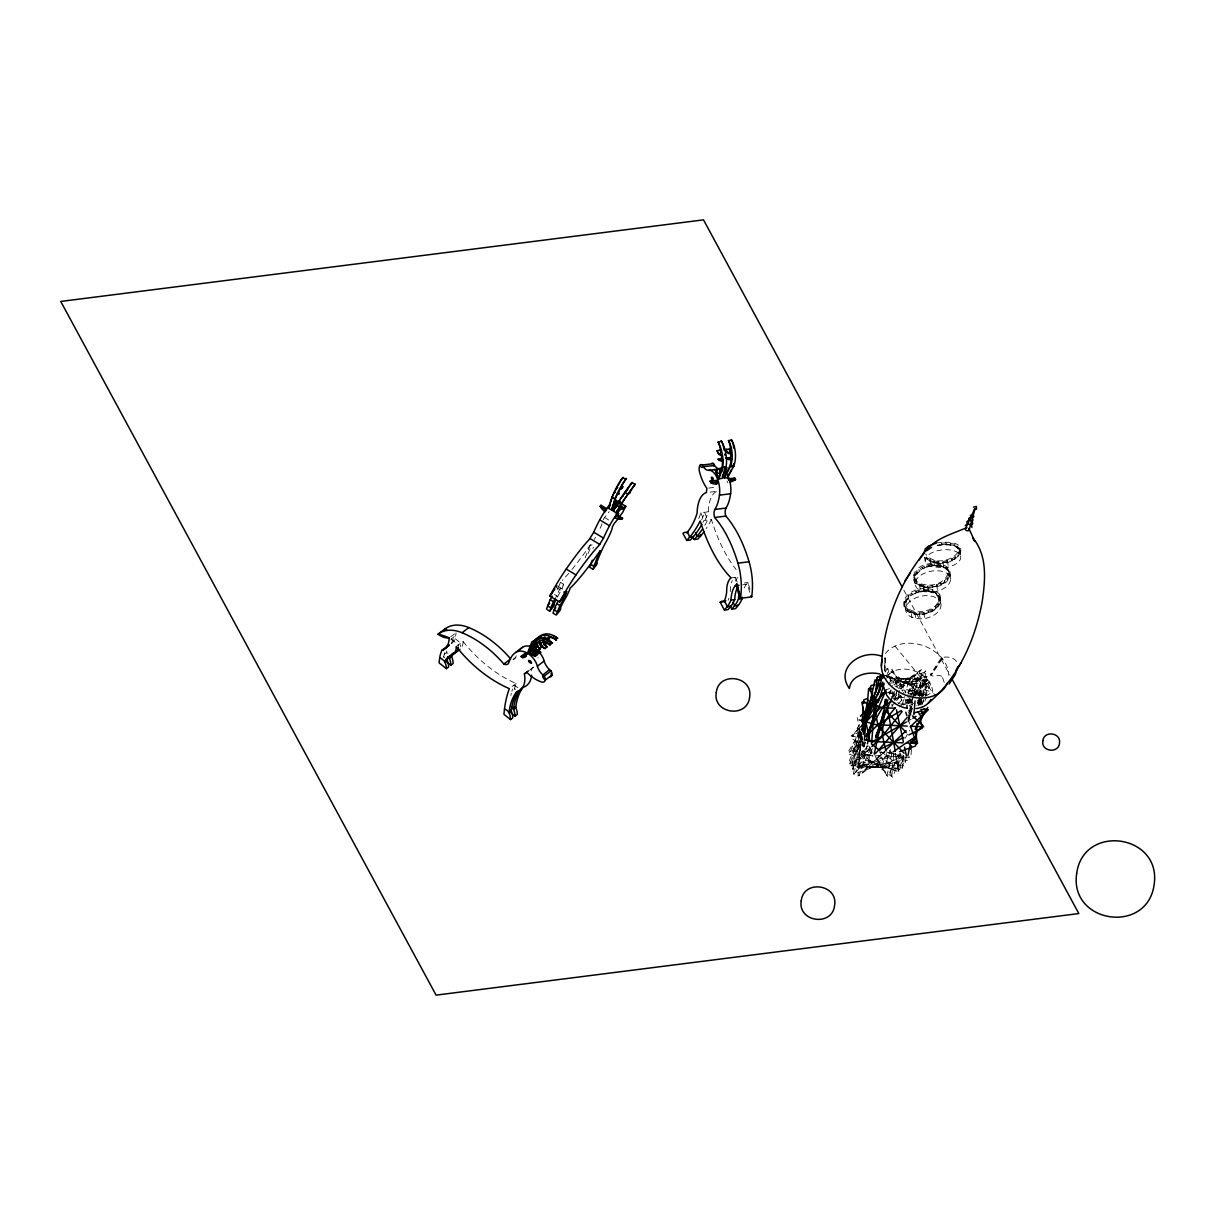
<?xml version="1.0" encoding="UTF-8"?>
<svg xmlns="http://www.w3.org/2000/svg" width="1215" height="1215" viewBox="0 0 1215 1215"><rect width="100%" height="100%" fill="white"/><g stroke="black" fill="none" stroke-linecap="round" stroke-linejoin="round"><path stroke-width="0.75" stroke-dasharray="5 3.75" d="M896.852 686.065L896.867 683.012C906.496 679.063 919.603 684.713 921.79 695.253L918.16 695.572M892.63 692.763L892.6 696.301L896.442 692.687M890.625 693.628L890.686 690.363L891.704 695.253M884.55 670.574L884.9 657.816L884.809 670.65M885.082 671.713L885.477 657.133M894.103 696.256L894.392 690.682M904.522 604.432C905.737 586.45 941.701 583.109 940.957 604.128A17.891 11.3 -11.6 0 1 924.904 618.465L920.302 618.906L912.009 617.402L910.779 611.434L905.524 607.227L904.522 604.432L905.752 610.401M904.735 601.425C902.897 612.071 915.821 615.853 924.205 613.605A17.891 11.3 -11.6 0 0 936.188 608.107M938.724 602.093L938.906 599.253M938.724 595.365L939.787 602.443L939.727 598.16M861.131 733.085L858.382 766.361L894.119 753.619M861.192 737.247L857.987 776.066L891.552 753.027M864.214 742.168L863.136 755.107L903.474 756.899M886.98 677.454L887.74 668.204L890.489 680.689M893.678 753.528L891.688 777.554L886.191 752.601M903.489 755.365L902.426 768.32L881.361 751.751M911.417 749.822L910.81 757.218L905.312 756.975M915.837 696.21L916.292 690.667L901.621 690.014M918.555 704.822L921.441 669.693L897.034 686.46M918.904 705.292L921.046 679.398L897.824 687.69M899.814 688.237L900.437 681.934M896.67 690.682L896.032 696.848L901.196 695.952M451.403 643.677A20.245 13.851 52.8 0 0 455.716 635.582L456.065 632.787M443.748 657.133L444.493 652.759M898.477 696.119L899.282 691.381M958.65 553.569L959.03 551.306M959.121 547.904L959.698 554.01L959.926 550.167C957.101 542.133 946.09 542.467 939.089 543.53L939.271 544.988M915.138 583.823C907.089 562.499 952.636 555.498 950.51 579.115M914.485 574.741C911.812 584.871 924.494 588.956 932.497 586.845A17.891 10.419 -10.5 0 0 944.905 582.106M948.019 576.563L948.505 573.936M948.642 570.2L949.082 576.988L949.34 572.842M446.33 653.184L446.756 651.043M904.416 681.706L902.35 691.214M860.843 732.827L852.93 769.292L908.304 760.332L909.093 756.687M861.602 735.865L853.295 774.137L906.223 756.064M862.711 736.412L856.788 763.749L904.446 765.86L906.025 758.57M867.039 745.615L864.26 758.373L896.974 771.236L900.528 754.834M890.063 681.083L892.433 670.133L905.205 691.775M891.749 753.756L886.996 775.626L874.238 753.983M902.426 704.548L904.006 697.243M908.045 720.191L913.194 696.499M913.589 694.676L915.168 687.386L884.095 675.176M917.902 703.895L919.482 696.59M919.876 694.767L922.656 682.01L891.476 680.643M919.011 704.442L920.59 697.152M921 695.329L926.134 671.637L888.575 684.455M920.56 703.819L922.155 696.529M922.55 694.707L926.498 676.482L891.43 682.162M908.501 682.344L905.008 693.279M860.068 732.524L849.725 764.994L901.56 769.141L905.008 758.327M861.344 733.632L851.578 764.281L899.707 769.854L903.732 757.218M860.995 737.156L851.806 766.012L899.48 768.123L903.489 755.502M865.566 741.94L857.532 767.197L893.754 766.938L898.356 752.51M872.324 748.516L866.006 768.351L885.279 765.784L890.458 749.549M889.547 694.418L892.418 685.397M892.995 683.589L894.149 679.99L913.437 677.408L907.119 697.243M904.811 704.457L906.542 699.05M908.121 721.862L912.708 707.434M916.733 694.798L921.912 678.577L885.674 678.821M919.573 705.004L927.622 679.747L889.122 678.046M920.378 704.928L927.85 681.478L887.132 676.77M922.246 704.214L924.539 697M925.116 695.208L929.703 680.78L888.97 677.514M894.483 699.354L895.561 696.423M910.885 708.527L912.511 704.153A9.325 7.093 20.3 0 1 909.731 706.796M907.939 694.373L912.435 683.817M859.537 729.957L849.255 754.135L896.366 771.069L902.988 755.517M859.719 732.478L853.112 748.015L892.509 777.19L902.077 754.743M885.446 672.032L886.92 668.584L926.331 697.744L924.858 701.207M861.465 732.189L848.981 761.547L896.64 763.658L900.315 755.016M864.093 741.484L852.338 769.11L893.283 756.095L894.756 752.632M870.578 748.06L858.808 775.702L886.813 749.518M906.648 702.878L908.121 699.43M908.866 697.699L920.621 670.072L897.703 691.502M907.985 721.543L910.931 714.648M919.011 695.648L927.091 676.649L896.381 686.414M921.638 704.943L930.447 684.212L891.947 682.511M904.993 602.701L908.85 596.869L912.511 594.272M910.779 611.434C920.894 615.048 935.14 611.783 939.529 601.167M919.588 614.046C926.574 614.289 937.114 610.386 940.061 602.275A17.891 11.3 -11.6 0 0 934.001 592.267C926.893 589.609 918.798 590.794 912.252 594.439L911.994 593.163M911.28 694.54L915.958 686.019M603.232 519.838L604.493 517.484A30.739 3.934 -59 0 0 609.201 511.637M859.552 724.565L851.578 738.386L871.064 751.113M887.193 677.514L891.962 669.404L905.95 692.155M860.159 731.567L848.723 751.037L872.552 752.085L849.482 763.855L862.832 741.135M869.97 747.286L853.765 774.881L871.383 753.513M906.603 703.348L909.458 698.473M910.415 696.848L925.663 670.893L908.045 692.246M908.015 719.234L910.87 714.374M917.553 703.014L919.451 699.764M920.408 698.139L929.946 681.919L908.531 692.839M904.962 738.538L909.731 730.428M900.194 754.439L893.526 765.799L877.048 755.031M900.816 753.649L887.466 776.37L874.42 755.123M914.728 576.092L919.148 570.777L923.005 568.438M913.969 577.535C919.178 591.325 942.688 586.966 948.824 575.637M932.497 586.845C938.01 586.374 946.348 583.033 949.325 576.791A17.891 10.419 -10.5 0 0 944.404 567.268C937.433 564.504 929.429 565.431 922.762 568.62L922.504 567.268M906.937 703.485L910.05 698.731M907.97 703.591L914.196 694.054L907.97 703.834M909.002 703.682L911.083 700.508M912.116 698.914L915.229 694.145L913.179 694.205M944.161 682.298L942.217 676.588L942.901 677.423C939.605 672.973 932.999 678.35 930.28 674.644L941.321 657.74C947.138 656.13 955.37 656.981 957.45 663.663M942.111 658.454L930.903 675.403L941.898 658.56M937.251 545.14L946.455 544.138L954.625 545.581A17.891 9.021 -6.8 0 1 959.972 553.767C952.621 563.881 934.684 566.22 925.344 557.791L925.177 556.333C934.396 564.686 952.211 562.499 959.531 552.552M915.108 693.947L918.798 688.784M915.26 571.323C904.643 590.11 940.562 592.237 948.171 579.601C958.559 561.436 924.296 558.657 916.231 570.427M560.373 582.258L563.639 584.218L559.492 589.381A19.956 2.551 -59 0 1 556.06 596.96M867.92 745.797L851.624 766.027L870.472 747.893M909.184 702.862L913.832 697.076M915.001 695.633L927.804 679.732L912.997 693.993M898.66 703.652L904.522 696.529M912.404 708.193L908.805 712.491L910.81 711.231M744.263 587.908A22.295 10.829 82.8 0 1 746.45 584.294L747.954 582.517A71.943 34.946 82.8 0 1 750.263 590.779M917.765 695.405L920.788 691.943M862.468 739.419L852.717 750.506L873.114 756.262M891.704 706.143L895.364 701.981M896.579 700.599L903.884 692.277M908.44 716.06L910.87 713.281M918.191 704.973L921.836 700.812M888.727 683.422L894.103 678.243L897.171 687.189M859.157 728.301L851.077 736.077L860.25 736.487M862.863 739.252L849.406 752.207L865.353 742.79M899.54 706.933L907.62 699.172M908.486 714.298L911.174 711.701M917.902 705.232L923.294 700.037M900.133 753.27L885.325 767.516L879.812 751.432M859.613 728.058L856.879 730.655L864.943 769.794L884.14 751.569M892.539 696.803L899.404 690.302M900.771 688.996L914.485 675.98L918.525 695.542M941.382 543.12L941.822 544.335M946.455 544.138L941.549 544.578M950.813 544.563L946.181 544.381L946.014 542.923M934.107 562.332L943.372 562.317A17.891 9.021 -6.8 0 0 955.719 558.308M954.625 545.581L950.54 544.806L950.373 543.348M917.538 702.057L921.714 698.534M909.412 709.089L911.964 706.963L908 707.191M926.741 565.658L927.227 566.813M926.984 567.01L931.799 565.856M936.385 565.598C919.846 563.897 904.157 583.868 927.455 584.871C944.845 587.134 958.255 566.372 935.96 566.053M940.683 566.084L936.142 565.795L935.899 564.443M944.404 567.268L940.44 566.266L940.197 564.914M923.37 586.799L927.668 587.285M450.628 636.903L454.699 633.82M451.023 640.153A20.245 13.851 52.8 0 0 451.19 639.029L455.716 635.582M456.248 646.547L463.036 641.383A108.029 73.887 52.8 0 0 516.102 683.498A140.773 96.274 52.8 0 0 514.158 689.543M513.003 659.32L515.722 657.254A32.608 22.295 52.8 0 1 516.785 654.202M529.543 670.255L533.613 667.172A31.195 21.338 52.8 0 0 535.861 669.328M516.102 683.498L511.576 686.931L515.57 689.345M917.933 703.546L920.59 701.526L916.672 705.338M887.876 692.747L890.929 690.652M533.613 667.172L531.137 668.797A24.725 16.919 52.8 0 1 531.654 673.14M916.08 591.28L916.611 592.404M921.107 591.204L916.338 592.571M925.708 590.779L920.849 591.371L920.575 590.095M930.113 591.143L925.45 590.946L925.192 589.655M934.001 592.267L929.855 591.31L929.597 590.019M914.925 613.848L908.182 610.72M893.921 684.865L896.867 683.012M909.306 705.809L915.685 702.042M926.832 695.451L930.022 693.568M860.174 731.248L852.11 735.941L862.316 738.811M907.97 721.072L911.189 719.204M895.349 699.551L901.94 696.195M894.058 699.126L900.771 695.785M907.468 692.444L914.166 689.087L915.639 696.21M871.96 753.33L865.262 756.672L857.198 717.533M886.145 689.68L889.562 688.586M942.734 659.213L941.321 657.74M933.181 591.963L937.737 591.006A17.891 10.419 -10.5 0 0 950.312 577.778A17.891 10.419 -10.5 0 0 932.467 570.974L927.911 571.946A17.891 10.419 -10.5 0 0 920.56 590.566L924.281 591.735L933.181 591.963L932.011 585.691M936.522 542.938C985.547 536.392 949.371 579.175 924.175 557.488M937.16 545.535C984.089 540.007 940.835 575.348 925.678 553.934M943.721 567.861L948.292 567.056A17.891 9.021 -6.8 0 0 960.473 555.756A17.891 9.021 -6.8 0 0 942.187 549.879L937.6 550.684A17.891 9.021 -6.8 0 0 930.918 566.615L943.721 567.861L942.916 561.117M708.74 488.081L716.182 487.124M710.046 492.136L717.488 491.194A27.246 13.228 82.8 0 0 708.254 511.819A76.955 37.376 82.8 0 1 703.774 522.693M698.746 518.486A76.955 37.376 82.8 0 0 700.812 512.76L708.254 511.819M702.969 522.404A155.049 75.315 82.8 0 0 703.986 520.491L711.413 519.549A118.994 57.804 82.8 0 0 736.123 569.531M731.05 577.869L738.492 576.928M744.248 582.987L747.954 582.517A19.045 9.249 82.8 0 0 750.095 593.421M742.73 584.764L746.45 584.294M888.545 692.869L895.88 693.188M908.714 693.75L927.045 694.57M900.345 703.971L905.843 704.214M879.888 752.419L890.884 752.905M934.381 562.089L927.592 559.523M906.329 689.513L926.711 695.269M887.907 692.337L893.01 693.78L893.784 697.334M886.418 751.994L906.815 757.75M923.613 586.617L917.006 583.64M883.062 674.705L930.189 691.624M959.303 549.347L954.352 545.824L954.185 544.381M939.924 594.94C930.493 581.469 897.946 590.581 904.613 608.381C914.151 621.579 946.455 612.436 939.742 594.743M938.998 596.641L933.485 591.158M604.493 517.484L608.685 520.005M571.992 569.425A106.464 13.638 -59 0 0 590.399 544.791L593.664 546.75A138.723 17.769 -59 0 0 592.92 548.497M558.262 586.496L563.851 589.852M556.242 587.422L562.758 591.341M554.465 594.454L557.715 596.413A22.918 2.931 -59 0 0 557.336 597.127M517.833 687.629L513.839 685.214A140.773 96.274 52.8 0 0 511.895 691.259M948.9 571.551L943.918 566.099M894.893 685.837L900.892 689.756M917.355 700.523L923.354 704.442M898.082 694.023L907.909 701.754M451.19 639.029L458.511 644.831A15.658 10.707 52.8 0 1 458.511 646.061M891.278 696.484L899.222 703.774M908.486 712.279L911.144 714.709M889.471 750.506L893.45 754.151M909.078 698.898L912.389 702.953M895.015 646.061L935.125 695.193M909.671 698.23L912.465 702.786M857.638 727.815L861.374 733.89M868.831 746.025L871.626 750.566M903.808 590.065L949.811 675.1M726.98 481.079L727.831 482.659M737.323 582.106L734.771 577.398A17.238 8.368 82.8 0 0 733.45 578.689M700.812 512.76L703.986 520.491M900.224 696.119L903.292 705.065M908.197 719.356L910.035 724.717M891.764 704.108L892.448 706.386M892.858 691.381L894.817 700.311M936.598 592.981L936.856 594.256M938.147 604.174L938.405 605.465M935.672 606.999L935.93 608.275M932.27 609.429L932.528 610.705M928.184 611.297L928.442 612.588M923.673 612.497L924.904 618.465M918.327 590.687L918.601 591.963M919.072 612.922L920.302 618.906M914.667 612.557L915.897 618.541M908.592 595.593L908.85 596.869M906.117 598.403L906.375 599.694M907.666 609.611L907.924 610.887M905.524 607.227L905.798 608.502M918.889 697.319L920.347 704.442M909.883 706.143L911.341 713.266M894.984 753.497L898.644 771.282L895.592 753.27M946.804 567.906L947.047 569.258M947.153 578.401L947.396 579.752M944.404 580.952L944.663 582.289M940.805 583.109L941.048 584.445M936.568 584.719L937.737 591.006M931.313 564.686L931.556 566.038M929.019 565.172L929.278 566.524M927.425 585.934L928.579 592.221M923.111 585.448L924.281 591.735M918.904 569.425L919.148 570.777M919.406 584.278L920.56 590.566M916.171 571.976L916.414 573.328M916.52 582.471L916.763 583.823M914.667 580.178L914.91 581.529M959.926 550.167L960.731 556.91M957.162 545.93L957.329 547.373M957.936 554.921L958.103 556.364M955.263 557.093L955.446 558.551M951.71 558.93L951.877 560.373M947.503 560.297L948.292 567.056M938.299 561.315L939.089 568.058M933.925 560.89L934.73 567.633M930.128 559.872L930.918 566.615M927.136 558.308L927.318 559.766M924.752 557.29L925.177 560.829M885.416 653.564A34.552 26.29 20.3 0 1 923.127 645.59A34.552 26.29 20.3 0 1 948.733 675.221M940.957 604.128A17.891 11.3 -11.6 0 0 921.805 596.064L917.31 597.264A17.891 11.3 -11.6 0 0 912.009 617.402M888.332 674.796A25.105 19.091 20.3 0 1 915.639 671.409A25.105 19.091 20.3 0 1 932.725 692.444M908.106 711.17A9.325 7.093 20.3 0 0 909.503 701.131L907.787 699.567A9.325 7.093 20.3 0 0 895.091 699.308M895.045 700.098A9.325 7.093 20.3 0 1 896.7 694.919M602.033 523.665A24.376 3.113 -59 0 1 598.676 531.411M595.532 537.379A24.376 3.113 -59 0 1 594.348 539.46M585.174 557.776A138.723 17.769 -59 0 1 590.399 544.791M568.772 573.267A106.464 13.638 -59 0 1 562.287 580.39M563.639 584.218A15.431 1.974 -59 0 1 557.715 596.413M588.212 553.311A68.86 8.824 -59 0 1 591.994 544.472M560.206 582.866A15.431 1.974 -59 0 1 558.839 586.253M558.338 587.301A15.431 1.974 -59 0 1 557.199 589.548M447.849 653.275A9.826 6.728 52.8 0 0 446.452 652.577L444.189 654.293A9.826 6.728 52.8 0 1 445.13 654.733M510.816 695.451A140.773 96.274 52.8 0 1 511.333 693.34M451.251 643.297A20.245 13.851 52.8 0 0 453.453 637.298L460.774 643.115A15.658 10.707 52.8 0 1 460.424 646.653M463.036 641.383A15.658 10.707 52.8 0 1 461.897 646.972M515.722 657.254A5.726 3.918 52.8 0 1 513.368 659.441M538.275 657.755A2.172 1.488 52.8 0 1 537.729 657.892M443.323 656.707A9.826 6.728 52.8 0 1 444.69 657.649M701.693 519.807A76.955 37.376 82.8 0 0 704.533 512.29L707.707 520.02A155.049 75.315 82.8 0 1 704.609 525.594M730.397 591.553A17.238 8.368 82.8 0 1 732.311 580.497M711.413 519.549A155.049 75.315 82.8 0 1 706.158 528.586M728.985 598.099A25.606 12.439 82.8 0 1 728.195 600.18M735.546 581.119A17.238 8.368 82.8 0 1 737.809 577.505M906.117 601.941C904.355 617.402 939.256 613.378 938.436 598.388C936.097 587.452 909.367 590.08 906.117 601.941"/><path stroke-width="1.5" d="M915.077 700.949L913.862 714.724M862.043 721.999L863.257 707.206M863.561 703.5L863.865 699.81L867.449 698.534M864.366 740.315L868.619 688.556L872.294 688.708M874.268 710.729L871.52 744.005L879.949 750.642M874.572 707.039L875.332 697.79M875.787 692.246L877.002 677.454M884.231 710.729L882.257 734.771L885.796 750.809M884.535 707.039L884.991 701.48M917.021 723.32L915.958 736.26L893.071 751.979M916.93 729.319L915.563 745.964L899.48 751.705M617.053 515.798L618.724 513.429L617.25 515.768M881.407 666.017C883.502 625.102 898.113 585.19 923.81 553.174C934.365 538.397 951.011 534.494 966.502 527.72M449.277 637.936A65.321 44.682 52.8 0 0 438.068 634.154A38.121 26.077 52.8 0 1 462.065 632.742A89.227 61.023 52.8 0 1 501.537 661.385L503.861 664.058L510.649 658.91L508.326 656.237A89.227 61.023 52.8 0 0 468.853 627.578A38.121 26.077 52.8 0 0 444.857 629.006L438.068 634.154A17.283 11.816 52.8 0 0 449.277 637.936L448.927 640.745A20.245 13.851 52.8 0 1 441.956 650.192A52.731 36.055 52.8 0 0 439.967 656.191L439.04 662.843L446.361 668.645L448.624 666.929A15.339 10.479 52.8 0 0 447.074 660.094A9.826 6.728 52.8 0 0 446.345 659.213M528.783 652.971L528.935 652.151A50.058 31.119 50.6 0 1 532.413 643.722L534.57 641.945A12.742 7.928 50.6 0 1 536.392 640.305M965.272 525.685L967.732 523.301M971.939 527.447L971.377 524.743M974.825 508.979L974.263 510.361M529.968 650.511L537.394 654.581L535.268 656.373A34.081 21.293 50 0 1 528.783 653.032L531.077 650.374A50.058 31.119 50.6 0 1 534.57 641.945M531.077 650.405L528.753 653.032L527.811 652.288L531.654 642.538L533.993 640.913A17.982 11.178 50.6 0 1 550.577 642.097L551.489 642.856L548.633 644.117A10.328 6.424 50.6 0 0 541.495 642.522A4.161 2.597 50.6 0 0 545.079 648.537L547.236 646.76A4.161 2.597 50.6 0 1 543.515 642.325M531.957 651.893A34.081 21.293 50 0 1 530.909 651.255L528.753 653.032L528.935 652.151L535.268 656.373M957.678 666.807L955.218 674.735L949.128 684.015M862.422 725.537L867.966 700.022M869.94 690.91L871.125 685.442L874.815 684.835M863.106 734.589L874.982 679.899L878.642 680.066M867.434 743.793L876.926 700.053M878.111 694.585L882.47 674.538M874.238 753.983L883.73 710.243M884.52 706.598L886.1 699.308M907.939 755.472L911.098 740.892M910.673 749.397L911.463 745.752M528.753 653.032L528.95 652.166M611.51 509.875L612.239 508.447A49.329 9.234 -62.6 0 1 615.306 498.833A12.56 2.354 -62.6 0 1 617.797 493.123A10.115 1.898 -62.6 0 0 619.437 493.336A5.862 1.093 -62.6 0 1 618.708 491.984L620.364 488.552A5.528 1.033 -62.6 0 0 622.976 486.547A4.101 0.775 -62.6 0 1 621.275 487.048A10.176 1.898 -62.6 0 1 625.695 479.424L626.515 478.391L625.588 479.515A17.724 3.311 -62.6 0 0 615.033 498.864L611.51 509.875L608.442 508.295L611.98 497.284A17.724 3.311 -62.6 0 1 622.536 477.935L626.105 478.907M612.952 495.431A12.56 2.354 -62.6 0 0 612.239 497.239A49.329 9.234 -62.6 0 0 609.171 506.868L608.442 508.295M612.041 509.222L615.808 503.496A33.58 6.09 -63 0 1 612.056 509.206L612.254 508.432M609.171 506.883L608.958 507.657A33.58 6.09 -63 0 0 609.262 507.217M969.175 529.786L975.083 508.705M536.62 642.614A50.058 37.088 55.4 0 0 534.296 648.066L532.064 650.405A34.081 25.333 54.7 0 0 538.761 653.594L540.705 652.212L534.296 648.066L532.033 650.405L531.092 649.66L536.514 638.71L538.67 637.495A17.982 13.335 55.4 0 1 556.728 637.571L557.639 638.331L554.951 639.166A10.328 7.655 55.4 0 0 547.327 637.966A4.161 3.083 55.4 0 0 547.236 641.004M862.361 725.309L872.704 692.854M876.152 682.04L877.868 676.618L883.426 677.074M862.726 731.749L879.949 677.651L883.624 677.803M866.143 740.148L877.063 705.885M878.202 702.27L883.943 684.242M875.757 737.702L884.383 710.654M886.1 705.232L887.831 699.825M546.492 609.201L548.041 604.903A51.956 6.652 -59 0 1 550.213 599.739A19.956 2.551 -59 0 0 552.202 596.155M534.479 653.093L533.734 655.356L536.62 651.301A5.316 2.977 47.4 0 1 534.327 652.546L532.2 654.338A5.316 2.977 47.4 0 0 534.479 653.093L536.62 651.301M547.57 609.854L549.757 611.16L551.291 606.862A51.956 6.652 -59 0 1 553.478 601.698A19.956 2.551 -59 0 0 555.452 598.114M592.252 560.206A138.723 17.769 -59 0 0 591.158 563.168L589.715 567.329L592.981 569.288L594.424 565.127A138.723 17.769 -59 0 1 600.18 550.684A106.464 13.638 -59 0 1 570.154 588.136A15.431 1.974 -59 0 1 564.246 600.332A22.918 2.931 -59 0 0 560.312 608.244A9.69 1.245 -59 0 0 557.396 611.874L554.131 609.915A9.69 1.245 -59 0 1 555.771 607.697M615.899 501.051L615.944 500.109L614.866 501.294A13.122 1.686 -59 0 1 614.107 502.144M619.741 516.481A30.739 3.934 -59 0 0 622.9 511.955L625.846 506.017L624.647 507.187A13.122 1.686 -59 0 1 622.262 508.751A15.719 2.02 -59 0 0 609.52 525.761A32.137 4.116 -59 0 0 603.566 538.124L598.706 545.748A87.936 11.254 -59 0 0 576.001 574.923A37.574 4.814 -59 0 0 559.583 601.987L549.803 596.094A37.574 4.814 -59 0 1 566.22 569.045A87.936 11.254 -59 0 1 588.926 539.855L593.786 532.231A32.137 4.116 -59 0 1 599.739 519.883A15.719 2.02 -59 0 1 610.188 504.104M721.558 441.394L721.133 440.635L722.12 442.381A19.82 8.414 79.3 0 1 726.099 466.818L722.409 478.254L718.916 478.907L722.606 467.471A19.82 8.414 79.3 0 0 718.627 443.035L718.08 442.078L721.573 441.425L721.968 442.199A11.375 4.83 79.3 0 1 724.064 450.066M534.296 648.096L532.033 650.405L534.008 649.038A34.081 25.333 54.7 0 0 534.524 649.342M615.732 490.161L616.628 488.111M558.08 601.258A19.956 2.551 -59 0 1 556.743 603.658A51.956 6.652 -59 0 0 554.556 608.821L553.007 613.135L556.273 615.094L557.822 610.781A51.956 6.652 -59 0 1 559.994 605.632A19.956 2.551 -59 0 0 566.023 593.3L566.646 591.538A64.38 8.247 -59 0 0 559.583 601.987A17.04 2.187 -59 0 0 566.646 591.538M614.76 501.582C618.83 499.562 623.037 511.151 625.679 506.928M531.244 647.261L533.81 640.761M862.483 723.062L870.563 704.062M872.036 700.599L879.387 683.331M880.845 679.884L883.062 674.705M862.21 730.458L882.789 682.116M866.295 736.305L867.768 732.858M869.241 729.395L886.145 689.68M875.711 735.971L891.886 697.987M525.822 656.48L526.702 654.49L525.229 653.321L521.129 656.434L522.602 657.604A12.347 3.159 -51.6 0 0 525.822 656.48L524.348 655.31A12.347 3.159 -51.6 0 1 523.984 655.538M538.367 649.995L537.212 652.592L540.311 648.613A5.316 3.66 51.4 0 1 537.592 650.207L535.648 651.574A5.316 3.66 51.4 0 0 538.367 649.995L540.311 648.613M606.042 509.86L605.176 511.804A12.18 8.748 38.7 0 1 600.134 506.306L600.969 505.258L606.877 508.812L606.042 509.86L600.134 506.306M614.942 504.696L616.096 502.144L614.076 505.896M614.957 517.696L616.658 514.704L622.566 518.258L621.731 519.291A12.18 8.748 38.7 0 1 614.957 517.696L615.792 516.648M716.197 471.754L717.488 468.899L720.966 468.215A5.862 2.901 81.8 0 0 720.495 472.802L717.017 473.486A5.862 2.901 81.8 0 1 717.488 468.899M719.675 471.071L720.966 468.215M716.683 484.071L717.655 481.884L716.804 480.305L710.061 481.17L710.912 482.75A13.608 7.412 -28.4 0 0 716.683 484.071L715.817 482.492M621.245 505.88L620.668 506.64A33.58 2.096 -55.7 0 1 616.552 512.168L616.02 512.851L613.135 510.862L618.936 501.218A17.724 1.2 -55.3 0 1 631.618 483.145L632.119 482.522L635.005 484.512L628.838 493.381L630.585 491.392C630.129 495.978 623.234 493.017 626.408 491.073M928.199 703.272C958.483 677.97 975.235 639.591 982.236 601.379C985.335 580.223 987.643 555.361 972.744 537.896L974.612 541.009L968.902 528.495M965.454 528.798L974.795 508.629M533.841 646.729L535.39 643.601M536.939 640.472L538.488 637.343M626.317 490.647L626.196 491.3M733.055 443.9A11.375 6.181 86.5 0 0 732.113 441.136L731.278 439.557L732.281 441.303A19.82 10.768 86.5 0 1 733.83 466.059L727.542 477.814L724.262 478.011L730.549 466.256A19.82 10.768 86.5 0 0 728.985 441.501L728.438 440.559L731.734 440.346M618.83 509.009L620.668 506.64L616.537 512.183L616.916 511.53A49.329 3.356 -55.3 0 1 621.989 503.101A12.56 0.851 -55.3 0 1 625.376 497.937L628.398 493.655M616.795 487.807L617.296 486.972A5.528 1.033 -62.6 0 0 617.736 487.64M622.627 496.434L622.49 495.948A12.56 0.851 -55.3 0 0 619.103 501.112A49.329 3.356 -55.3 0 0 614.046 509.541L613.666 510.194A33.58 2.096 -55.7 0 0 615.291 508.022M614.031 509.556L613.135 510.862M862.073 720.525L866.842 712.415M868.74 709.18L880.192 689.71M882.09 686.46L884.004 683.21M861.116 729.942L883.047 692.626L886.707 692.778M865.688 736.26L883.806 705.444L892.053 701.237M875.696 737.551L888.089 716.455L895.136 707.92M920.226 720.374L927.85 707.388M915.123 729.319L921.79 717.959L918.054 711.884M616.02 512.851L621.716 503.344A17.724 1.2 -55.3 0 1 634.503 485.134L635.415 484.01M623.827 494.125L622.763 496.312M623.994 493.852L625.528 491.665M626.56 490.237L632.119 482.522M925.329 548.861L923.157 554.815M591.341 563.365C591.325 567.466 595.229 565.537 596.626 562.94A68.86 8.824 -59 0 1 604.128 545.353A24.376 3.113 -59 0 0 612.375 526.885L614.274 523.376A30.739 3.934 -59 0 0 618.253 518.516M904.902 581.013L910.415 572.933M919.117 560.054L923.81 553.174M973.443 507.202L976.328 506.427L976.541 509.267M955.901 670.467L961.414 662.372M730.777 452.01A4.587 2.491 86.5 0 1 729.289 449.155L726.008 449.353A6.181 3.356 86.5 0 0 730.61 453.347A3.523 1.914 86.5 0 1 730.215 457.523A6.561 3.569 86.5 0 1 726.099 457.888A11.3 6.136 86.5 0 0 731.157 459.255A14.033 7.624 86.5 0 1 729.82 465.968A55.131 29.965 86.5 0 1 724.292 476.234L724.262 478.011M724.277 476.25L723.73 477.039A37.528 20.549 86 0 1 722.743 474.488M626.91 490.465L627.715 489.402L626.986 490.359M617.736 504.681L615.944 507.035L617.767 504.665A33.58 2.096 -55.7 0 1 615.975 507.095M727.588 476.037L727.542 477.814M623.037 477.313L622.642 477.844A10.176 1.898 -62.6 0 0 618.207 485.468M619.741 507.824L621.427 505.653M549.757 611.16L553.888 605.996A15.112 1.929 -59 0 0 553.797 604.311A22.918 2.931 -59 0 1 555.878 599.937M557.305 613.803L560.404 609.93A15.112 1.929 -59 0 0 560.312 608.244M592.981 569.288L596.717 564.626A15.112 1.929 -59 0 0 596.626 562.94M902.198 711.519L881.24 737.535L871.808 746.602M722.955 469.613A17.572 8.535 82.8 0 0 719.979 468.914A14.671 7.123 82.8 0 1 714.466 465.254L713.524 463.614L702.376 465.026A5.376 2.612 82.8 0 0 699.658 465.968A5.376 2.612 82.8 0 0 699.445 471.542A34.354 16.691 82.8 0 0 706.887 488.308L706.325 492.607A27.246 13.228 82.8 0 0 697.091 513.231A76.955 37.376 82.8 0 1 686.946 532.474A16.889 8.201 82.8 0 0 682.921 533.4L686.764 540.478L690.409 536.316A155.049 75.315 82.8 0 0 700.265 520.962A118.994 57.804 82.8 0 0 731.05 577.869A17.238 8.368 82.8 0 0 726.676 592.024A25.606 12.439 82.8 0 1 724.17 601.288A16.889 8.201 82.8 0 0 720.161 602.215L724.398 610.067L727.967 605.678A58.077 28.203 82.8 0 0 731.02 600.058A22.295 10.829 82.8 0 1 735.303 585.706L736.806 583.929A71.943 34.946 82.8 0 1 740.467 598.296L751.629 596.884A41.993 20.397 82.8 0 0 749.063 561.77A98.278 47.734 82.8 0 0 727.633 518.197L725.826 516.086A6.303 3.053 82.8 0 1 726.038 508.052A35.918 17.45 82.8 0 0 730.625 493.746A17.572 8.535 82.8 0 0 728.301 476.569M875.544 753.482L907.225 717.442M692.656 536.711L694.19 539.536L697.85 535.375A155.049 75.315 82.8 0 0 702.437 529.057M730.139 605.981L731.84 609.125L735.409 604.736A58.077 28.203 82.8 0 0 738.462 599.117A22.295 10.829 82.8 0 1 739.373 591.963M860.417 716.227L871.185 705.869M873.874 703.272L885.978 691.624M860.493 727.01L880.693 707.586L895.349 708.224M866.902 735.364L879.022 723.7L901.333 710.517M921.623 716.167L928.351 709.697L921.016 709.363M914.986 733.42L923.051 725.659L912.465 715.924M909.549 744.203L914.941 739.024L910.643 726.509M885.522 750.263L906.101 730.731M910.202 726.828L922.55 715.119L921.456 709.773M531.654 642.538L533.993 640.913M539.597 648.764A5.954 3.706 50.6 0 1 537.577 642.781L539.733 641.019A5.954 3.706 50.6 0 0 541.753 646.988L539.597 648.764A10.267 6.379 50.6 0 1 535.967 641.505A12.742 7.928 50.6 0 0 532.413 643.722M925.481 548.664L928.29 546.37M926.544 550.775L931.586 547.373M462.065 632.742L468.853 627.578M441.956 650.192L444.219 648.476A20.245 13.851 52.8 0 0 447.652 646.502M445.708 648.673A52.731 36.055 52.8 0 1 446.482 646.745L448.745 645.028M446.497 661.735L450.887 665.212L453.149 663.496A15.339 10.479 52.8 0 0 451.6 656.662A9.826 6.728 52.8 0 0 451.236 656.206M503.861 664.058A5.726 3.918 52.8 0 0 508.933 662.403A32.608 22.295 52.8 0 1 515.707 652.455L522.496 647.306A15.947 10.905 52.8 0 1 530.363 646.395M533.385 647.139L536.119 645.059L537.592 646.228A12.347 3.159 -51.6 0 1 534.646 649.463M522.602 657.604L526.702 654.49M533.491 649.342L537.592 646.228M510.68 710.137A5.665 3.873 52.8 0 1 511.257 711.018A15.339 10.479 52.8 0 1 512.791 717.852L510.528 719.569A15.339 10.479 52.8 0 0 508.994 712.734A69.878 47.78 52.8 0 1 515.98 692.672A24.725 16.919 52.8 0 0 524.364 673.945L528.434 670.847M515.707 652.455A15.947 10.905 52.8 0 1 537.379 666.184L544.168 661.036A15.947 10.905 52.8 0 0 538.883 651.787M515.98 692.672L518.243 690.955A69.878 47.78 52.8 0 0 511.257 711.018L508.994 712.734A5.665 3.873 52.8 0 0 504.468 709.135M531.608 675.206A24.725 16.919 52.8 0 1 522.769 687.523L520.506 689.239A69.878 47.78 52.8 0 0 513.52 709.302A15.339 10.479 52.8 0 1 515.054 716.136L517.317 714.42A15.339 10.479 52.8 0 0 515.783 707.586A5.665 3.873 52.8 0 0 515.206 706.705M524.364 673.945L526.824 672.32A31.195 21.338 52.8 0 0 541.586 681.995A4.875 3.341 52.8 0 0 545.292 680.081L545.353 679.337A4.875 3.341 52.8 0 0 544.229 676.072L551.018 670.923L549.469 669.632A13.319 9.113 52.8 0 1 544.168 661.036M536.514 638.71L538.67 637.495M542.725 639.515A5.954 4.404 55.4 0 1 542.983 638.543L544.943 637.192A5.954 4.404 55.4 0 0 544.7 639.789M543.591 643.768A10.267 7.609 55.4 0 0 544.472 644.922L546.431 643.57A5.954 4.404 55.4 0 1 545.429 642.036M548.633 643.327A5.604 4.161 55.4 0 0 550.517 644.269L552.476 642.917A4.161 3.083 55.4 0 1 549.074 637.131M906.36 722.014L872.507 741.697L865.703 739.783M912.814 718.262L916.034 716.394M920.864 713.585L927.318 709.833L923.916 708.861M928.473 546.264L936.522 542.938M878.673 749.989L903.808 737.429M908.835 734.923L922.231 728.225L920.408 719.326M914.424 712.81L921.167 710.972M718.916 478.907L718.369 477.905A37.528 16.068 78.9 0 1 715.392 470.023L718.87 469.339M715.392 470.023L718.369 477.905L718.733 477.176A55.131 23.389 79.3 0 0 721.999 467.183A14.033 5.954 79.3 0 0 722.318 460.591A11.3 4.799 79.3 0 1 718.141 459.118A6.561 2.779 79.3 0 0 721.376 458.86A3.523 1.488 79.3 0 0 721.224 454.759A6.181 2.627 79.3 0 1 717.123 450.689L720.617 450.036A4.587 1.944 79.3 0 0 721.118 451.418M718.141 459.118L721.634 458.45A6.561 2.779 79.3 0 0 722.242 459.073M722.606 467.471L726.099 466.818M722.712 467.669L726.206 467.016M699.992 465.36A4.784 2.324 82.8 0 0 703.303 466.666A14.671 7.123 82.8 0 0 708.816 470.327L719.979 468.914M727.952 478.892L734.695 478.042L735.546 479.621A13.608 7.412 -28.4 0 1 729.775 482.188M710.912 482.75L717.655 481.884M728.803 480.472L735.546 479.621M736.806 583.929A19.045 9.249 82.8 0 0 740.467 598.296A41.993 20.397 82.8 0 0 737.9 563.183A98.278 47.734 82.8 0 0 716.486 519.625L714.678 517.499A6.303 3.053 82.8 0 1 714.891 509.465A35.918 17.45 82.8 0 0 719.462 495.158L730.625 493.746M714.891 509.465L726.038 508.052M714.678 517.499L725.826 516.086M686.764 540.478L690.469 540.007L694.13 535.845A155.049 75.315 82.8 0 0 701.951 524.257M694.19 539.536L697.911 539.065L701.571 534.904A155.049 75.315 82.8 0 0 703.91 531.851M737.9 563.183L749.063 561.77M735.303 585.706L739.009 585.235M731.02 600.058L734.741 599.587A22.295 10.829 82.8 0 1 737.839 586.86M738.462 599.117L742.183 598.646A22.295 10.829 82.8 0 1 742.259 597.127M720.161 602.215L723.882 601.744A16.889 8.201 82.8 0 1 724.808 601.121M724.398 610.067L728.119 609.596L731.688 605.207A58.077 28.203 82.8 0 0 734.741 599.587M731.84 609.125L735.561 608.654L739.13 604.265A58.077 28.203 82.8 0 0 742.183 598.646M726.099 457.888L729.395 457.691A6.561 3.569 86.5 0 0 731.886 458.647M730.549 466.256L733.83 466.059M730.655 466.454L733.936 466.256M969.904 520.126C960.473 522.283 976.83 528.829 971.59 520.795M865.52 702.422L861.845 702.255L869.91 741.393L902.912 742.851M907.24 726.084L876.076 724.702L859.081 719.903M910.916 726.251L923.749 726.813M906.587 743.018L917.583 743.504L915.381 732.827M879.721 675.92L883.426 676.345M879.781 673.976C868.209 671.151 850.697 674.978 849.422 688.525C834.143 667.582 862.437 648.339 881.923 656.389M971.56 517.544C978.88 516.178 965.864 512.745 972.197 518C975.903 525.032 963.267 517.727 971.575 517.666M862.893 702.118L883.275 707.874L906.314 732.645M913.148 742.684L916.55 743.641L912.708 739.525M611.98 497.284L615.033 498.864M611.874 497.421L614.927 499.001M615.732 500.231L618.526 501.917M621.321 503.587L625.512 506.123M615.276 504.544L622.262 508.751M615.823 515.737L621.731 519.291M599.739 519.883L609.52 525.761M593.786 532.231L603.566 538.124M590.125 538.625L599.906 544.502M566.22 569.045L576.001 574.923M563.836 591.994L566.023 593.3M550.213 599.739L553.478 601.698M556.743 603.658L559.994 605.632M538.761 653.594L532.352 649.448A50.058 37.088 55.4 0 1 536.65 640.715M618.936 501.218L621.822 503.207L618.83 501.339M557.639 638.331L556.926 637.814A10.328 7.655 55.4 0 0 553.782 636.371M551.489 642.856L550.775 642.34A10.328 6.424 50.6 0 0 548.512 641.095M544.229 676.072L542.68 674.781A13.319 9.113 52.8 0 1 537.379 666.184M511.09 712.992L515.054 716.136M510.528 719.569L503.936 714.329L504.665 707.57A140.773 96.274 52.8 0 1 509.313 688.647A108.029 73.887 52.8 0 1 456.248 646.547A15.658 10.707 52.8 0 1 449.459 656.13A23.252 15.901 52.8 0 0 444.812 661.811A15.339 10.479 52.8 0 1 446.361 668.645M549.362 644.649L550.076 645.256L548.421 643.874A17.982 11.178 50.6 0 0 531.836 642.674M555.695 639.713L556.409 640.305L554.769 638.923A17.982 13.335 55.4 0 0 536.696 638.847M904.112 753.239L878.202 726.281L870.137 687.143M902.001 586.724L703.515 219.869L60.75 301.442L436.079 995.131L1078.829 913.558L951.618 678.441M702.376 465.026L703.303 466.666L714.238 465.527A4.784 2.324 82.8 0 1 713.706 465.892M718.08 442.078L718.475 442.868A11.375 4.83 79.3 0 1 720.692 452.77A4.587 1.944 79.3 0 1 717.123 450.689M728.438 440.559L728.818 441.334A11.375 6.181 86.5 0 1 730.215 451.342A4.587 2.491 86.5 0 1 726.008 449.353M725.142 470.585L727.026 474.776M721.862 470.812L721.087 469.081A37.528 20.549 86 0 0 721.862 471.83M905.752 712.203L906.967 715.787M896.457 709.773L903.368 741.757M904.507 747.088L906.436 755.973M880.784 674.477L881.513 678.046M885.917 699.384L895.273 751.462M885.067 699.719L885.674 703.318M906.952 705.186L906.982 708.087M947.199 683.346A34.552 26.29 20.3 0 1 905.98 695.284A34.552 26.29 20.3 0 1 882.379 659.441M915.989 708.588A25.059 19.06 20.3 0 0 922.732 706.75L922.838 706.887A25.059 19.06 20.3 0 0 930.842 699.536M906.967 708.269A25.059 19.06 20.3 0 1 883.913 687.234M968.826 528.616A1.929 1.473 20.3 0 1 968.234 530.742A1.929 1.473 20.3 0 1 965.561 529.588A1.929 1.473 20.3 0 1 966.851 527.766M622.566 518.258A12.18 8.748 38.7 0 1 620.349 518.167M602.321 507.308A12.18 8.748 38.7 0 1 601.941 506.807M601.592 506.306A12.18 8.748 38.7 0 1 600.969 505.258M615.489 492.394A10.115 1.898 -62.6 0 1 614.744 491.543A12.56 2.354 -62.6 0 0 613.15 494.961M610.507 505.394A33.58 6.09 -63 0 1 610.203 505.865M556.197 586.739A17.04 2.187 -59 0 0 556.865 585.645A64.38 8.247 -59 0 0 556.288 586.481M554.86 588.88A17.04 2.187 -59 0 1 554.192 589.913M553.524 590.93A17.04 2.187 -59 0 1 552.871 591.902M552.218 592.844A17.04 2.187 -59 0 1 549.803 596.094A64.38 8.247 -59 0 1 553.372 590.733M553.949 589.867A64.38 8.247 -59 0 1 554.541 589.002M548.466 604.797A9.69 1.245 -59 0 0 547.616 605.996L550.881 607.956A9.69 1.245 -59 0 1 553.797 604.311M548.74 604.432A9.69 1.245 -59 0 1 549.727 603.202M523.012 656.1A12.347 3.159 -51.6 0 1 521.129 656.434M536.119 645.059A12.347 3.159 -51.6 0 1 535.694 645.56M547.236 646.76A5.604 3.493 50.6 0 1 543.788 644.178M537.577 642.781A3.189 1.99 50.6 0 1 540.007 642.052A5.604 3.493 50.6 0 0 545.079 648.537M541.753 646.988A10.267 6.379 50.6 0 1 538.777 642.203M546.279 640.487A10.328 6.424 50.6 0 1 547.752 640.821M537.394 654.581A34.081 21.293 50 0 1 535.223 653.64M534.129 653.093A34.081 21.293 50 0 1 533.051 652.516M550.517 644.269A4.161 3.083 55.4 0 1 548.8 643.312M537.47 639.606A12.742 9.447 55.4 0 1 537.759 639.303M538.701 638.467A12.742 9.447 55.4 0 1 541.374 637.268A10.267 7.609 55.4 0 0 541.495 638.589M552.476 642.917A5.604 4.161 55.4 0 1 548.603 639.682M542.983 638.543A3.189 2.369 55.4 0 1 545.748 637.556A5.604 4.161 55.4 0 0 546.036 639.652M544.472 644.922A5.954 4.404 55.4 0 1 543.758 643.935M546.431 643.57A10.267 7.609 55.4 0 1 545.565 642.416M544.214 639.88A10.267 7.609 55.4 0 1 543.758 638.558M540.341 637.374A12.742 9.447 55.4 0 1 541.374 636.66M540.705 652.212A34.081 25.333 54.7 0 1 539.004 651.574M536.741 650.541A34.081 25.333 54.7 0 1 535.086 649.66M439.663 657.725A9.826 6.728 52.8 0 1 444.812 661.811L447.074 660.094A23.252 15.901 52.8 0 1 450.249 655.508M551.018 670.923A4.875 3.341 52.8 0 1 549.833 677.028M534.797 648.385A15.947 10.905 52.8 0 1 536.909 649.934M445.844 629.735A17.283 11.816 52.8 0 1 444.857 629.006A65.321 44.682 52.8 0 1 446.71 629.461M550.851 673.869A4.344 2.977 52.8 0 0 552.066 674.933L545.292 680.081A4.344 2.962 52.8 0 1 542.634 675.191L549.469 669.632A4.344 2.977 52.8 0 0 549.393 670.057M519.2 650.283A32.608 22.295 52.8 0 1 522.496 647.306M443.445 650.389A52.731 36.055 52.8 0 1 444.219 648.476M448.988 645.028A20.245 13.851 52.8 0 1 448.35 645.803M511.105 706.629A5.665 3.873 52.8 0 1 513.52 709.302L515.783 707.586A69.878 47.78 52.8 0 1 522.769 687.523M450.887 665.212A15.339 10.479 52.8 0 0 449.337 658.378A9.826 6.728 52.8 0 0 447.803 656.662M449.14 645.393A20.245 13.851 52.8 0 1 448.305 645.94M447.424 646.38A20.245 13.851 52.8 0 1 446.482 646.745M450.871 655.599A23.252 15.901 52.8 0 0 449.337 658.378L451.6 656.662A23.252 15.901 52.8 0 1 453.909 652.926M451.251 655.098A23.252 15.901 52.8 0 1 452.071 654.202M452.512 653.776A23.252 15.901 52.8 0 1 453.468 653.032M459.969 649.357A15.658 10.707 52.8 0 1 456.248 650.982M451.205 654.748A23.252 15.901 52.8 0 1 451.722 654.414A15.658 10.707 52.8 0 0 458.389 647.246M459.088 649.585A15.658 10.707 52.8 0 1 455.018 652.47M734.695 478.042A13.608 7.412 -28.4 0 1 732.174 479.378M711.17 481.823A13.608 7.412 -28.4 0 1 710.061 481.17M732.675 466.818A55.131 29.965 86.5 0 1 732.235 467.851M731.293 469.841A55.131 29.965 86.5 0 1 729.79 472.65M729.258 473.531A55.131 29.965 86.5 0 1 728.149 475.232M733.769 463.72A14.033 7.624 86.5 0 1 733.298 465.269M733.268 444.903A11.375 6.181 86.5 0 1 733.632 448.016M730.777 452.496A6.181 3.356 86.5 0 1 729.289 449.155M731.87 459.346A11.3 6.136 86.5 0 1 729.395 457.691M725.917 472.316A5.862 3.554 89.5 0 1 727.041 467.684M725.552 472.954A37.528 20.549 86 0 1 724.93 470.919M725.264 467.547A55.131 23.389 79.3 0 1 724.778 469.537M724.505 470.494A55.131 23.389 79.3 0 1 723.608 473.212M723.29 474.078A55.131 23.389 79.3 0 1 722.242 476.493M721.133 451.57A6.181 2.627 79.3 0 1 720.617 450.036M724.717 454.091A3.523 1.488 79.3 0 1 725.006 455.2M723.441 459.999A11.3 4.799 79.3 0 1 723.077 459.802M722.348 459.224A11.3 4.799 79.3 0 1 721.634 458.45M711.565 463.507A5.376 2.612 82.8 0 1 713.524 463.614M724.429 470.706A17.572 8.535 82.8 0 1 725.841 472.27M751.083 595.79A19.045 9.249 82.8 0 0 751.629 596.884A71.943 34.946 82.8 0 0 751.371 595.654M738.143 604.827A10.829 5.255 82.8 0 1 738.325 605.404L734.604 605.875A10.829 5.255 82.8 0 0 733.04 602.215M708.816 470.327A17.572 8.535 82.8 0 1 719.462 495.158M724.17 601.288A10.829 5.255 82.8 0 1 727.162 606.832L730.883 606.346A10.829 5.255 82.8 0 0 730.701 605.769M693.173 536.301A6.242 3.038 82.8 0 1 693.279 536.863L689.558 537.334A6.242 3.038 82.8 0 0 686.946 532.474M686.946 532.702A16.889 8.201 82.8 0 1 688.237 532.033M725.476 600.848A16.889 8.201 82.8 0 1 725.811 600.757M695.481 532.565A6.242 3.038 82.8 0 1 697 536.392L700.721 535.921A6.242 3.038 82.8 0 0 700.463 534.813M716.288 692.55C712.537 713.797 747.377 718.764 749.625 697.197C753.361 675.95 718.521 670.984 716.288 692.55M801.247 900.801C797.496 922.048 832.336 927.015 834.583 905.448C838.32 884.201 803.479 879.235 801.247 900.801M1042.834 740.907C1040.951 751.538 1058.371 754.014 1059.495 743.231C1061.363 732.599 1043.943 730.124 1042.834 740.907M1076.657 873.585C1069.246 923.734 1147.537 934.912 1154.174 884.399C1161.586 834.234 1083.309 823.071 1076.657 873.585M532.337 649.433L532.064 650.329L532.337 649.433M531.487 662.904A2.172 1.488 52.8 0 0 528.54 660.565A2.172 1.488 52.8 0 0 531.487 662.904M712.719 477.981A2.384 1.154 82.8 0 0 711.458 477.282A2.384 1.154 82.8 0 0 711.914 479.758A2.384 1.154 82.8 0 0 713.175 480.457A2.384 1.154 82.8 0 0 712.719 477.981"/></g></svg>
